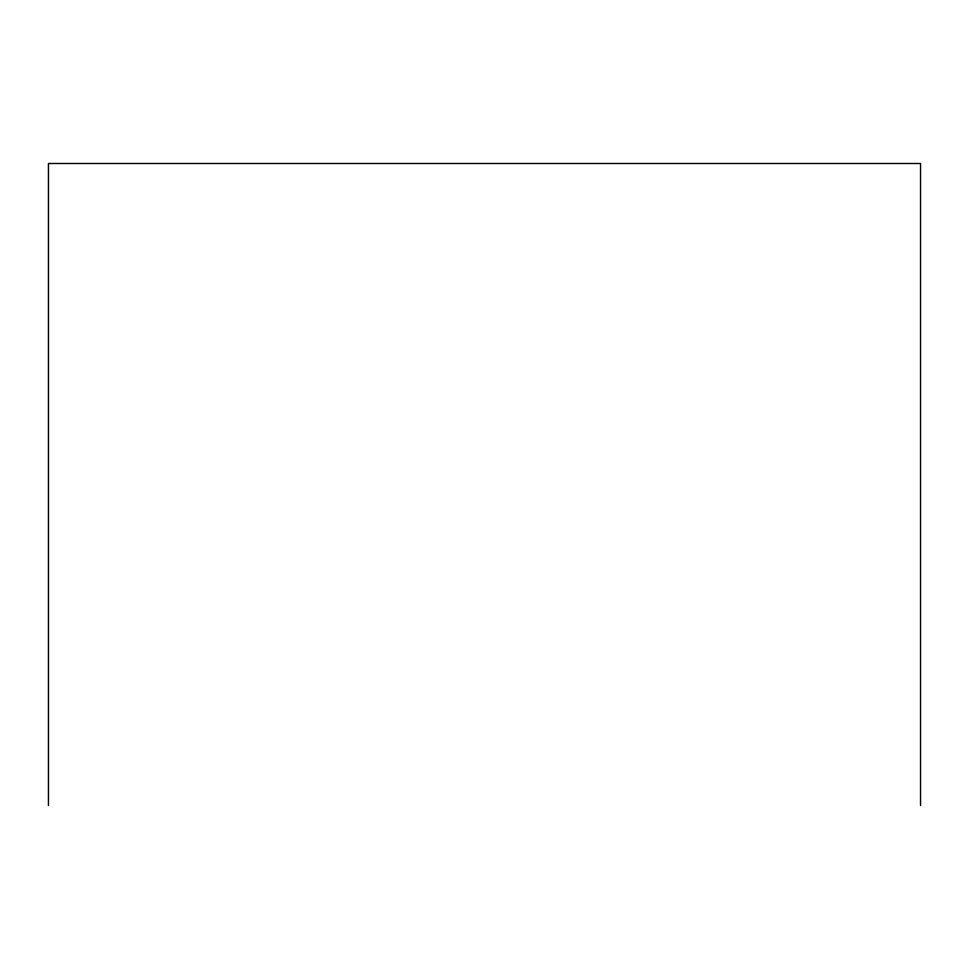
<?xml version="1.0" encoding="UTF-8"?>
<svg xmlns="http://www.w3.org/2000/svg" width="969" height="969" viewBox="0 0 969 969"><rect width="100%" height="100%" fill="white"/><g stroke="black" fill="none" stroke-linecap="round" stroke-linejoin="round"><path stroke-width="1.45" d="M920.55 805.505L920.55 163.495L48.45 163.495L48.45 805.505"/></g></svg>
